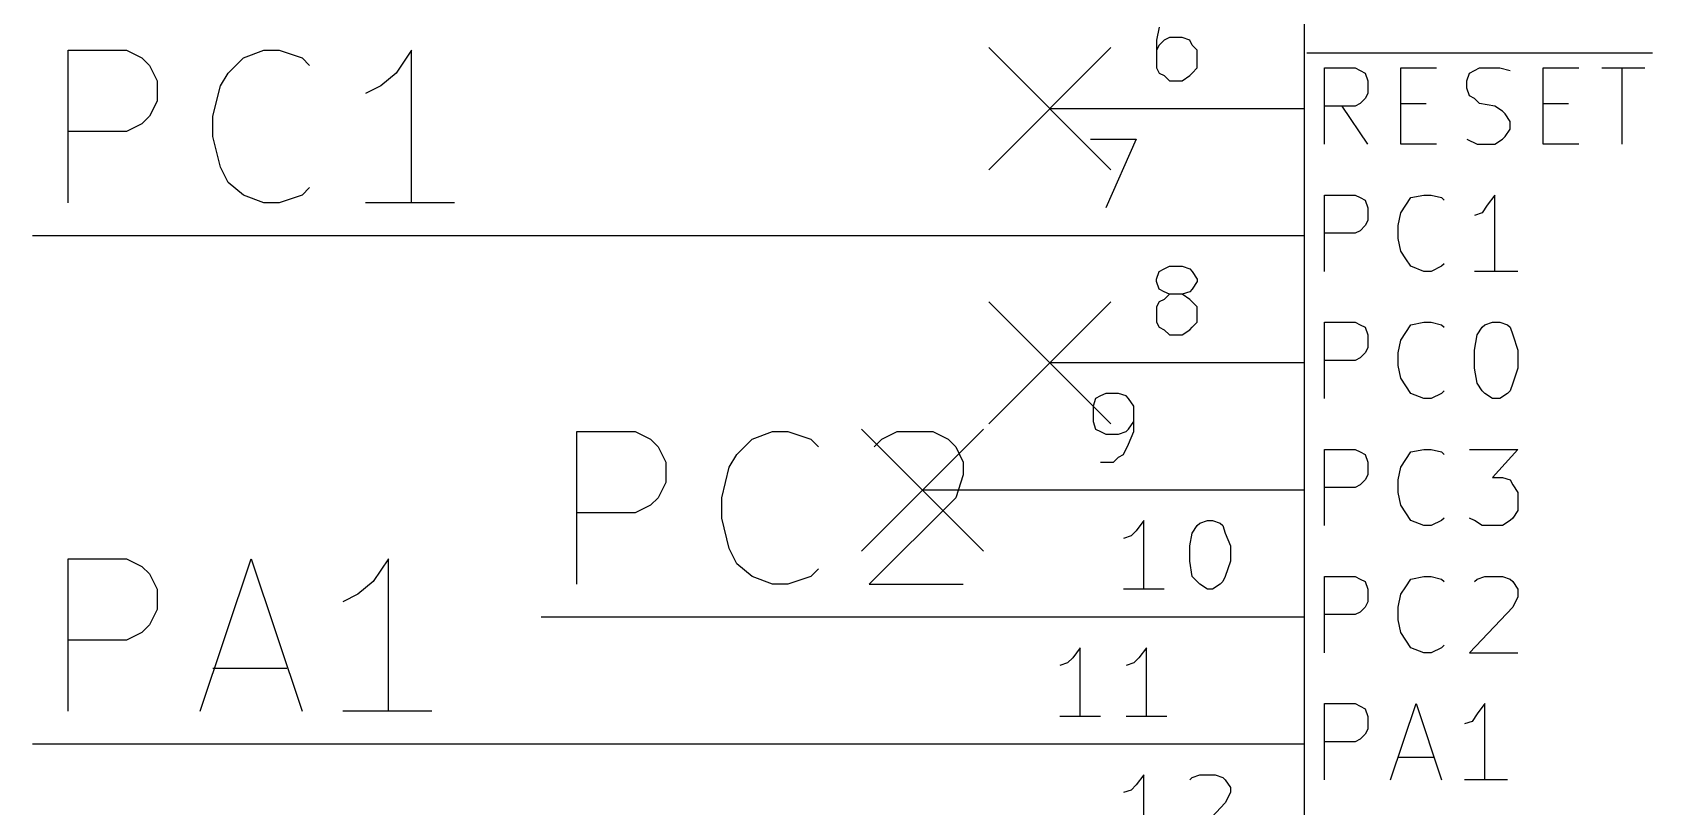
# Model space of a CAD drawing. Extents: x 10 to 287, y -200 to -10.
# Drawn here: x 33.02 to 49.2, y -97.14 to -89.41 of the extents above; entities that cross this region are included whole.
import ezdxf

# ---------------------------------------------------------------- set-up
doc = ezdxf.new("R2010")
doc.units = 0
doc.header["$MEASUREMENT"] = 0
doc.layers.add('BLACK', color=7, linetype='CONTINUOUS')

msp = doc.modelspace()

# ---------------------------------------------------------------- linework, layer by layer
at = {"layer": 'Black'}
for p, q in [((33.3756, -91.1098), (33.3756, -89.5858)), ((33.3756, -89.5858), (33.9598, -89.5858)), ((33.9598, -89.5858), (34.1122, -89.662)), ((35.1282, -89.662), (35.3314, -89.5858)), ((35.3314, -89.5858), (35.4838, -89.5858)), ((35.4838, -89.5858), (35.7124, -89.662)), ((36.8046, -89.5858), (36.6522, -89.8144)), ((36.8046, -91.1098), (36.8046, -89.5858)), ((34.1122, -89.662), (34.1884, -89.7382)), ((34.1884, -89.7382), (34.2646, -89.8906)), ((34.9758, -89.8144), (35.1282, -89.662)), ((35.7124, -89.662), (35.7886, -89.7382)), ((34.2646, -89.8906), (34.2646, -90.0938)), ((34.8234, -90.2462), (34.8996, -89.9414)), ((34.8996, -89.9414), (34.9758, -89.8144)), ((36.4998, -89.9414), (36.3474, -90.0176)), ((36.6522, -89.8144), (36.4998, -89.9414)), ((34.2646, -90.0938), (34.1884, -90.2462)), ((34.1884, -90.2462), (34.1122, -90.3224)), ((34.8234, -90.4494), (34.8234, -90.2462)), ((33.9598, -90.3986), (33.3756, -90.3986)), ((34.1122, -90.3224), (33.9598, -90.3986)), ((34.8996, -90.7542), (34.8234, -90.4494)), ((34.9758, -90.9066), (34.8996, -90.7542)), ((35.1282, -91.0336), (34.9758, -90.9066)), ((35.3314, -91.1098), (35.1282, -91.0336)), ((35.7124, -91.0336), (35.4838, -91.1098)), ((35.7886, -90.9574), (35.7124, -91.0336)), ((35.4838, -91.1098), (35.3314, -91.1098)), ((37.2364, -91.1098), (36.3474, -91.1098)), ((38.4556, -94.9198), (38.4556, -93.3958)), ((38.4556, -93.3958), (39.0398, -93.3958)), ((39.0398, -93.3958), (39.1922, -93.472)), ((39.1922, -93.472), (39.2684, -93.5482)), ((40.0558, -93.6244), (40.2082, -93.472)), ((40.2082, -93.472), (40.4114, -93.3958)), ((40.4114, -93.3958), (40.5638, -93.3958)), ((40.5638, -93.3958), (40.7924, -93.472)), ((40.7924, -93.472), (40.8686, -93.5482)), ((41.4274, -93.5482), (41.5036, -93.472)), ((41.5036, -93.472), (41.656, -93.3958)), ((41.656, -93.3958), (42.0116, -93.3958)), ((42.0116, -93.3958), (42.164, -93.472)), ((42.164, -93.472), (42.2402, -93.5482)), ((39.2684, -93.5482), (39.3446, -93.7006)), ((39.9796, -93.7514), (40.0558, -93.6244)), ((42.2402, -93.5482), (42.3164, -93.7006)), ((39.3446, -93.7006), (39.3446, -93.9038)), ((39.9034, -94.0562), (39.9796, -93.7514)), ((42.3164, -93.8276), (42.2402, -94.0562)), ((42.3164, -93.7006), (42.3164, -93.8276)), ((39.3446, -93.9038), (39.2684, -94.0562)), ((39.1922, -94.1324), (39.0398, -94.2086)), ((39.2684, -94.0562), (39.1922, -94.1324)), ((39.9034, -94.2594), (39.9034, -94.0562)), ((42.2402, -94.0562), (41.3766, -94.9198)), ((39.0398, -94.2086), (38.4556, -94.2086)), ((39.9796, -94.5642), (39.9034, -94.2594)), ((40.0558, -94.7166), (39.9796, -94.5642)), ((33.3756, -96.1898), (33.3756, -94.6658)), ((33.3756, -94.6658), (33.9598, -94.6658)), ((33.9598, -94.6658), (34.1122, -94.742)), ((34.1122, -94.742), (34.1884, -94.8182)), ((34.6964, -96.1898), (35.2044, -94.6658)), ((35.2044, -94.6658), (35.7124, -96.1898)), ((36.576, -94.6658), (36.4236, -94.8944)), ((36.576, -96.1898), (36.576, -94.6658)), ((40.2082, -94.8436), (40.0558, -94.7166)), ((40.8686, -94.7674), (40.7924, -94.8436)), ((34.1884, -94.8182), (34.2646, -94.9706)), ((34.2646, -94.9706), (34.2646, -95.1738)), ((36.4236, -94.8944), (36.2712, -95.0214)), ((40.4114, -94.9198), (40.2082, -94.8436)), ((40.5638, -94.9198), (40.4114, -94.9198)), ((40.7924, -94.8436), (40.5638, -94.9198)), ((41.3766, -94.9198), (42.3164, -94.9198)), ((36.2712, -95.0214), (36.1188, -95.0976)), ((34.2646, -95.1738), (34.1884, -95.3262)), ((34.1122, -95.4024), (33.9598, -95.4786)), ((34.1884, -95.3262), (34.1122, -95.4024)), ((33.9598, -95.4786), (33.3756, -95.4786)), ((34.8234, -95.758), (35.56, -95.758)), ((37.0078, -96.1898), (36.1188, -96.1898))]:
    msp.add_line(p, q, dxfattribs=at)
at = {"layer": 'Blue 2'}
for p, q in [((42.5704, -89.5604), (43.7896, -90.7796)), ((43.7896, -89.5604), (42.5704, -90.7796)), ((42.5704, -92.1004), (43.7896, -93.3196)), ((43.7896, -92.1004), (42.5704, -93.3196)), ((41.3004, -93.3704), (42.5196, -94.5896)), ((42.5196, -93.3704), (41.3004, -94.5896))]:
    msp.add_line(p, q, dxfattribs=at)
at = {"layer": 'Cyan 2'}
for p, q in [((45.7454, -89.6112), (49.1998, -89.6112)), ((45.9232, -90.5256), (45.9232, -89.7636)), ((45.9232, -89.7636), (46.228, -89.7636)), ((46.228, -89.7636), (46.2788, -89.789)), ((46.2788, -89.789), (46.3296, -89.8144)), ((46.6852, -90.5256), (46.6852, -89.7636)), ((46.6852, -89.7636), (47.0408, -89.7636)), ((47.371, -89.8144), (47.4218, -89.789)), ((47.4218, -89.789), (47.4726, -89.7636)), ((47.4726, -89.7636), (47.6758, -89.7636)), ((47.6758, -89.7636), (47.7774, -89.789)), ((48.1076, -90.5256), (48.1076, -89.7636)), ((48.1076, -89.7636), (48.4632, -89.7636)), ((48.6918, -89.7636), (49.1236, -89.7636)), ((48.895, -90.5256), (48.895, -89.7636)), ((46.3296, -89.8144), (46.355, -89.8906)), ((46.355, -89.8906), (46.355, -90.0176)), ((47.3456, -89.8906), (47.371, -89.8144)), ((47.3456, -89.9668), (47.3456, -89.8906)), ((46.2788, -90.1192), (46.228, -90.1446)), ((46.3296, -90.0684), (46.2788, -90.1192)), ((46.355, -90.0176), (46.3296, -90.0684)), ((46.6852, -90.1192), (46.9392, -90.1192)), ((47.371, -90.043), (47.3456, -89.9668)), ((47.4218, -90.0684), (47.371, -90.043)), ((47.4726, -90.1192), (47.4218, -90.0684)), ((47.625, -90.1446), (47.4726, -90.1192)), ((48.1076, -90.1192), (48.3616, -90.1192)), ((46.228, -90.1446), (45.9232, -90.1446)), ((46.355, -90.5256), (46.101, -90.1446)), ((47.7012, -90.1954), (47.625, -90.1446)), ((47.7266, -90.2208), (47.7012, -90.1954)), ((47.7774, -90.297), (47.7266, -90.2208)), ((47.7266, -90.4494), (47.7774, -90.3732)), ((47.7774, -90.3732), (47.7774, -90.297)), ((47.0408, -90.5256), (46.6852, -90.5256)), ((47.3456, -90.4748), (47.4472, -90.5256)), ((47.4472, -90.5256), (47.625, -90.5256)), ((47.625, -90.5256), (47.7012, -90.4748)), ((47.7012, -90.4748), (47.7266, -90.4494)), ((48.4632, -90.5256), (48.1076, -90.5256)), ((45.9232, -91.7956), (45.9232, -91.0336)), ((45.9232, -91.0336), (46.228, -91.0336)), ((46.228, -91.0336), (46.2788, -91.059)), ((46.2788, -91.059), (46.3296, -91.0844)), ((46.3296, -91.0844), (46.355, -91.1606)), ((46.736, -91.1352), (46.7868, -91.059)), ((46.7868, -91.059), (46.9138, -91.0336)), ((46.9138, -91.0336), (46.99, -91.0336)), ((46.99, -91.0336), (47.0916, -91.059)), ((47.0916, -91.059), (47.117, -91.0844)), ((47.625, -91.0336), (47.5488, -91.1352)), ((47.625, -91.7956), (47.625, -91.0336)), ((46.355, -91.1606), (46.355, -91.2876)), ((46.6598, -91.3384), (46.6852, -91.2114)), ((46.6852, -91.2114), (46.736, -91.1352)), ((47.498, -91.2114), (47.4218, -91.2368)), ((47.5488, -91.1352), (47.498, -91.2114)), ((46.228, -91.4146), (45.9232, -91.4146)), ((46.2788, -91.3892), (46.228, -91.4146)), ((46.3296, -91.3384), (46.2788, -91.3892)), ((46.355, -91.2876), (46.3296, -91.3384)), ((46.6598, -91.4654), (46.6598, -91.3384)), ((46.6852, -91.5924), (46.6598, -91.4654)), ((46.736, -91.6686), (46.6852, -91.5924)), ((46.7868, -91.7448), (46.736, -91.6686)), ((47.117, -91.7194), (47.0916, -91.7448)), ((46.9138, -91.7956), (46.7868, -91.7448)), ((46.99, -91.7956), (46.9138, -91.7956)), ((47.0916, -91.7448), (46.99, -91.7956)), ((47.8536, -91.7956), (47.4218, -91.7956)), ((45.9232, -93.0656), (45.9232, -92.3036)), ((45.9232, -92.3036), (46.228, -92.3036)), ((46.228, -92.3036), (46.2788, -92.329)), ((46.2788, -92.329), (46.3296, -92.3544)), ((46.3296, -92.3544), (46.355, -92.4306)), ((46.736, -92.4052), (46.7868, -92.329)), ((46.7868, -92.329), (46.9138, -92.3036)), ((46.9138, -92.3036), (46.99, -92.3036)), ((46.99, -92.3036), (47.0916, -92.329)), ((47.0916, -92.329), (47.117, -92.3544)), ((47.4472, -92.4306), (47.498, -92.3544)), ((47.498, -92.3544), (47.5234, -92.329)), ((47.5234, -92.329), (47.5996, -92.3036)), ((47.5996, -92.3036), (47.6758, -92.3036)), ((47.6758, -92.3036), (47.752, -92.329)), ((47.752, -92.329), (47.7774, -92.3544)), ((47.7774, -92.3544), (47.8028, -92.4306)), ((46.355, -92.4306), (46.355, -92.5576)), ((46.6598, -92.6084), (46.6852, -92.4814)), ((46.6852, -92.4814), (46.736, -92.4052)), ((47.4218, -92.583), (47.4472, -92.4306)), ((47.8028, -92.4306), (47.8536, -92.583)), ((46.228, -92.6846), (45.9232, -92.6846)), ((46.2788, -92.6592), (46.228, -92.6846)), ((46.3296, -92.6084), (46.2788, -92.6592)), ((46.355, -92.5576), (46.3296, -92.6084)), ((46.6598, -92.7354), (46.6598, -92.6084)), ((47.4218, -92.7608), (47.4218, -92.583)), ((47.8536, -92.583), (47.8536, -92.7608)), ((46.6852, -92.8624), (46.6598, -92.7354)), ((46.736, -92.9386), (46.6852, -92.8624)), ((47.4472, -92.9132), (47.4218, -92.7608)), ((47.8536, -92.7608), (47.8028, -92.9132)), ((46.7868, -93.0148), (46.736, -92.9386)), ((46.9138, -93.0656), (46.7868, -93.0148)), ((47.0916, -93.0148), (46.99, -93.0656)), ((47.117, -92.9894), (47.0916, -93.0148)), ((47.498, -92.9894), (47.4472, -92.9132)), ((47.5234, -93.0148), (47.498, -92.9894)), ((47.5996, -93.0656), (47.5234, -93.0148)), ((47.752, -93.0148), (47.6758, -93.0656)), ((47.7774, -92.9894), (47.752, -93.0148)), ((47.8028, -92.9132), (47.7774, -92.9894)), ((46.99, -93.0656), (46.9138, -93.0656)), ((47.6758, -93.0656), (47.5996, -93.0656)), ((45.9232, -94.3356), (45.9232, -93.5736)), ((45.9232, -93.5736), (46.228, -93.5736)), ((46.228, -93.5736), (46.2788, -93.599)), ((46.2788, -93.599), (46.3296, -93.6244)), ((46.3296, -93.6244), (46.355, -93.7006)), ((46.6852, -93.7514), (46.736, -93.6752)), ((46.736, -93.6752), (46.7868, -93.599)), ((46.7868, -93.599), (46.9138, -93.5736)), ((46.9138, -93.5736), (46.99, -93.5736)), ((46.99, -93.5736), (47.0916, -93.599)), ((47.0916, -93.599), (47.117, -93.6244)), ((47.371, -93.5736), (47.8536, -93.5736)), ((47.8536, -93.5736), (47.5996, -93.853)), ((46.355, -93.8276), (46.3296, -93.8784)), ((46.355, -93.7006), (46.355, -93.8276)), ((46.6598, -93.8784), (46.6852, -93.7514)), ((46.228, -93.9546), (45.9232, -93.9546)), ((46.2788, -93.9292), (46.228, -93.9546)), ((46.3296, -93.8784), (46.2788, -93.9292)), ((46.6598, -94.0054), (46.6598, -93.8784)), ((47.5996, -93.853), (47.7012, -93.853)), ((47.7012, -93.853), (47.7774, -93.8784)), ((47.7774, -93.8784), (47.8028, -93.9292)), ((47.8028, -93.9292), (47.8536, -94.0054)), ((46.6852, -94.1324), (46.6598, -94.0054)), ((46.736, -94.2086), (46.6852, -94.1324)), ((47.8536, -94.0054), (47.8536, -94.1832)), ((46.7868, -94.2848), (46.736, -94.2086)), ((46.9138, -94.3356), (46.7868, -94.2848)), ((47.0916, -94.2848), (46.99, -94.3356)), ((47.117, -94.2594), (47.0916, -94.2848)), ((47.4218, -94.2848), (47.371, -94.2594)), ((47.498, -94.3356), (47.4218, -94.2848)), ((47.7774, -94.2848), (47.7012, -94.3356)), ((47.8028, -94.2594), (47.7774, -94.2848)), ((47.8536, -94.1832), (47.8028, -94.2594)), ((46.99, -94.3356), (46.9138, -94.3356)), ((47.7012, -94.3356), (47.498, -94.3356)), ((45.9232, -95.6056), (45.9232, -94.8436)), ((45.9232, -94.8436), (46.228, -94.8436)), ((46.228, -94.8436), (46.2788, -94.869)), ((46.2788, -94.869), (46.3296, -94.8944)), ((46.3296, -94.8944), (46.355, -94.9706)), ((46.355, -94.9706), (46.355, -95.0976)), ((46.6852, -95.0214), (46.736, -94.9452)), ((46.736, -94.9452), (46.7868, -94.869)), ((46.7868, -94.869), (46.9138, -94.8436)), ((46.9138, -94.8436), (46.99, -94.8436)), ((46.99, -94.8436), (47.0916, -94.869)), ((47.0916, -94.869), (47.117, -94.8944)), ((47.4218, -94.8944), (47.4472, -94.869)), ((47.4472, -94.869), (47.5234, -94.8436)), ((47.5234, -94.8436), (47.7012, -94.8436)), ((47.7012, -94.8436), (47.7774, -94.869)), ((47.7774, -94.869), (47.8028, -94.8944)), ((47.8028, -94.8944), (47.8536, -94.9706)), ((47.8536, -94.9706), (47.8536, -95.0468)), ((46.355, -95.0976), (46.3296, -95.1484)), ((46.6598, -95.1484), (46.6852, -95.0214)), ((47.8536, -95.0468), (47.8028, -95.1484)), ((46.228, -95.2246), (45.9232, -95.2246)), ((46.2788, -95.1992), (46.228, -95.2246)), ((46.3296, -95.1484), (46.2788, -95.1992)), ((46.6598, -95.2754), (46.6598, -95.1484)), ((46.6852, -95.4024), (46.6598, -95.2754)), ((47.8028, -95.1484), (47.371, -95.6056)), ((46.736, -95.4786), (46.6852, -95.4024)), ((46.7868, -95.5548), (46.736, -95.4786)), ((46.9138, -95.6056), (46.7868, -95.5548)), ((46.99, -95.6056), (46.9138, -95.6056)), ((47.0916, -95.5548), (46.99, -95.6056)), ((47.117, -95.5294), (47.0916, -95.5548)), ((47.371, -95.6056), (47.8536, -95.6056)), ((45.9232, -96.8756), (45.9232, -96.1136)), ((45.9232, -96.1136), (46.228, -96.1136)), ((46.228, -96.1136), (46.2788, -96.139)), ((46.2788, -96.139), (46.3296, -96.1644)), ((46.3296, -96.1644), (46.355, -96.2406)), ((46.355, -96.2406), (46.355, -96.3676)), ((46.5836, -96.8756), (46.8376, -96.1136)), ((46.8376, -96.1136), (47.0916, -96.8756)), ((47.4472, -96.2152), (47.3964, -96.2914)), ((47.5234, -96.1136), (47.4472, -96.2152)), ((47.5234, -96.8756), (47.5234, -96.1136)), ((46.3296, -96.4184), (46.2788, -96.4692)), ((46.355, -96.3676), (46.3296, -96.4184)), ((47.3964, -96.2914), (47.3202, -96.3168)), ((46.228, -96.4946), (45.9232, -96.4946)), ((46.2788, -96.4692), (46.228, -96.4946)), ((46.6598, -96.647), (47.0154, -96.647)), ((47.752, -96.8756), (47.3202, -96.8756))]:
    msp.add_line(p, q, dxfattribs=at)
at = {"layer": 'Green 2'}
for p, q in [((41.91, -91.44), (33.02, -91.44)), ((43.18, -95.25), (38.1, -95.25)), ((41.91, -96.52), (33.02, -96.52))]:
    msp.add_line(p, q, dxfattribs=at)
at = {"layer": 'Red 2'}
for p, q in [((45.72, -82.55), (45.72, -148.59)), ((44.2722, -89.3572), (44.2468, -89.4842)), ((44.3738, -89.4588), (44.323, -89.4842)), ((44.5008, -89.4588), (44.3738, -89.4588)), ((44.577, -89.4842), (44.5008, -89.4588)), ((44.2468, -89.4842), (44.2468, -89.7636)), ((44.2722, -89.535), (44.2468, -89.5858)), ((44.323, -89.4842), (44.2722, -89.535)), ((44.6024, -89.535), (44.577, -89.4842)), ((44.6532, -89.5858), (44.6024, -89.535)), ((44.6532, -89.7636), (44.6532, -89.5858)), ((44.2468, -89.7636), (44.2722, -89.8144)), ((44.6024, -89.8144), (44.6532, -89.7636)), ((44.2722, -89.8144), (44.323, -89.8398)), ((44.323, -89.8398), (44.3738, -89.8906)), ((44.3738, -89.8906), (44.5008, -89.8906)), ((44.5008, -89.8906), (44.577, -89.8398)), ((44.577, -89.8398), (44.6024, -89.8144)), ((45.72, -90.17), (43.18, -90.17)), ((43.5864, -90.4748), (44.0436, -90.4748)), ((44.0436, -90.4748), (43.7388, -91.1606)), ((45.72, -91.44), (41.91, -91.44)), ((44.2468, -91.8718), (44.2722, -91.7956)), ((44.2468, -91.8972), (44.2468, -91.8718)), ((44.2722, -91.9734), (44.2468, -91.8972)), ((44.2722, -91.7956), (44.323, -91.7702)), ((44.323, -91.7702), (44.3738, -91.7448)), ((44.3738, -91.7448), (44.5008, -91.7448)), ((44.5008, -91.7448), (44.577, -91.7702)), ((44.577, -91.7702), (44.6024, -91.7956)), ((44.6024, -91.7956), (44.6532, -91.8718)), ((44.6532, -91.8972), (44.6024, -91.9734)), ((44.6532, -91.8718), (44.6532, -91.8972)), ((44.323, -91.9988), (44.2722, -91.9734)), ((44.3738, -92.0242), (44.323, -91.9988)), ((44.3738, -92.0242), (44.323, -92.075)), ((44.5008, -92.0242), (44.3738, -92.0242)), ((44.577, -91.9988), (44.5008, -92.0242)), ((44.577, -92.075), (44.5008, -92.0242)), ((44.6024, -91.9734), (44.577, -91.9988)), ((44.2722, -92.1004), (44.2468, -92.1512)), ((44.2468, -92.1512), (44.2468, -92.3036)), ((44.323, -92.075), (44.2722, -92.1004)), ((44.6024, -92.1004), (44.577, -92.075)), ((44.6532, -92.1512), (44.6024, -92.1004)), ((44.6532, -92.3036), (44.6532, -92.1512)), ((44.2468, -92.3036), (44.2722, -92.3544)), ((44.2722, -92.3544), (44.323, -92.3798)), ((44.323, -92.3798), (44.3738, -92.4306)), ((44.5008, -92.4306), (44.577, -92.3798)), ((44.577, -92.3798), (44.6024, -92.3544)), ((44.6024, -92.3544), (44.6532, -92.3036)), ((44.3738, -92.4306), (44.5008, -92.4306)), ((45.72, -92.71), (43.18, -92.71)), ((43.7388, -93.0148), (43.688, -93.0402)), ((43.8658, -93.0148), (43.7388, -93.0148)), ((43.942, -93.0402), (43.8658, -93.0148)), ((43.6372, -93.0656), (43.6118, -93.1418)), ((43.6118, -93.1418), (43.6118, -93.2942)), ((43.688, -93.0402), (43.6372, -93.0656)), ((43.9674, -93.0656), (43.942, -93.0402)), ((44.0182, -93.1418), (43.9674, -93.0656)), ((44.0182, -93.3958), (44.0182, -93.1418)), ((43.6118, -93.2942), (43.6372, -93.3704)), ((43.9674, -93.3704), (44.0182, -93.2942)), ((43.6372, -93.3704), (43.688, -93.3958)), ((43.688, -93.3958), (43.7388, -93.4212)), ((43.7388, -93.4212), (43.8658, -93.4212)), ((43.8658, -93.4212), (43.942, -93.3958)), ((43.942, -93.3958), (43.9674, -93.3704)), ((43.9674, -93.5228), (44.0182, -93.3958)), ((43.815, -93.7006), (43.8658, -93.6498)), ((43.8658, -93.6498), (43.9166, -93.6244)), ((43.9166, -93.6244), (43.9674, -93.5228)), ((43.688, -93.7006), (43.815, -93.7006)), ((45.72, -93.98), (41.91, -93.98)), ((44.1198, -94.2848), (44.0436, -94.3864)), ((44.1198, -94.9706), (44.1198, -94.2848)), ((44.6532, -94.3356), (44.6786, -94.3102)), ((44.6786, -94.3102), (44.7548, -94.2848)), ((44.7548, -94.2848), (44.8056, -94.2848)), ((44.8056, -94.2848), (44.8818, -94.3102)), ((44.8818, -94.3102), (44.9072, -94.3356)), ((43.9928, -94.4372), (43.9166, -94.4626)), ((44.0436, -94.3864), (43.9928, -94.4372)), ((44.577, -94.5388), (44.6024, -94.4118)), ((44.6024, -94.4118), (44.6532, -94.3356)), ((44.9072, -94.3356), (44.9326, -94.4118)), ((44.9326, -94.4118), (44.9834, -94.5388)), ((44.577, -94.6912), (44.577, -94.5388)), ((44.9834, -94.5388), (44.9834, -94.6912)), ((44.6024, -94.8436), (44.577, -94.6912)), ((44.9834, -94.6912), (44.9326, -94.8436)), ((44.323, -94.9706), (43.9166, -94.9706)), ((44.6532, -94.8944), (44.6024, -94.8436)), ((44.6786, -94.9198), (44.6532, -94.8944)), ((44.7548, -94.9706), (44.6786, -94.9198)), ((44.8056, -94.9706), (44.7548, -94.9706)), ((44.8818, -94.9198), (44.8056, -94.9706)), ((44.9072, -94.8944), (44.8818, -94.9198)), ((44.9326, -94.8436), (44.9072, -94.8944)), ((45.72, -95.25), (43.18, -95.25)), ((43.4848, -95.5548), (43.4086, -95.6564)), ((43.4848, -96.2406), (43.4848, -95.5548)), ((44.1452, -95.5548), (44.069, -95.6564)), ((44.1452, -96.2406), (44.1452, -95.5548)), ((43.3578, -95.7072), (43.2816, -95.7326)), ((43.4086, -95.6564), (43.3578, -95.7072)), ((44.0182, -95.7072), (43.942, -95.7326)), ((44.069, -95.6564), (44.0182, -95.7072)), ((43.688, -96.2406), (43.2816, -96.2406)), ((44.3484, -96.2406), (43.942, -96.2406)), ((45.72, -96.52), (41.91, -96.52)), ((44.1198, -96.8248), (44.0436, -96.9264)), ((44.1198, -97.5106), (44.1198, -96.8248)), ((44.577, -96.8756), (44.6024, -96.8502)), ((44.6024, -96.8502), (44.6786, -96.8248)), ((44.6786, -96.8248), (44.831, -96.8248)), ((44.831, -96.8248), (44.9072, -96.8502)), ((44.9072, -96.8502), (44.9326, -96.8756)), ((44.9326, -96.8756), (44.9834, -96.9518)), ((43.9928, -96.9772), (43.9166, -97.0026)), ((44.0436, -96.9264), (43.9928, -96.9772)), ((44.9834, -97.0026), (44.9326, -97.1042)), ((44.9834, -96.9518), (44.9834, -97.0026)), ((44.9326, -97.1042), (44.5516, -97.5106))]:
    msp.add_line(p, q, dxfattribs=at)

doc.saveas('drawing.dxf')
